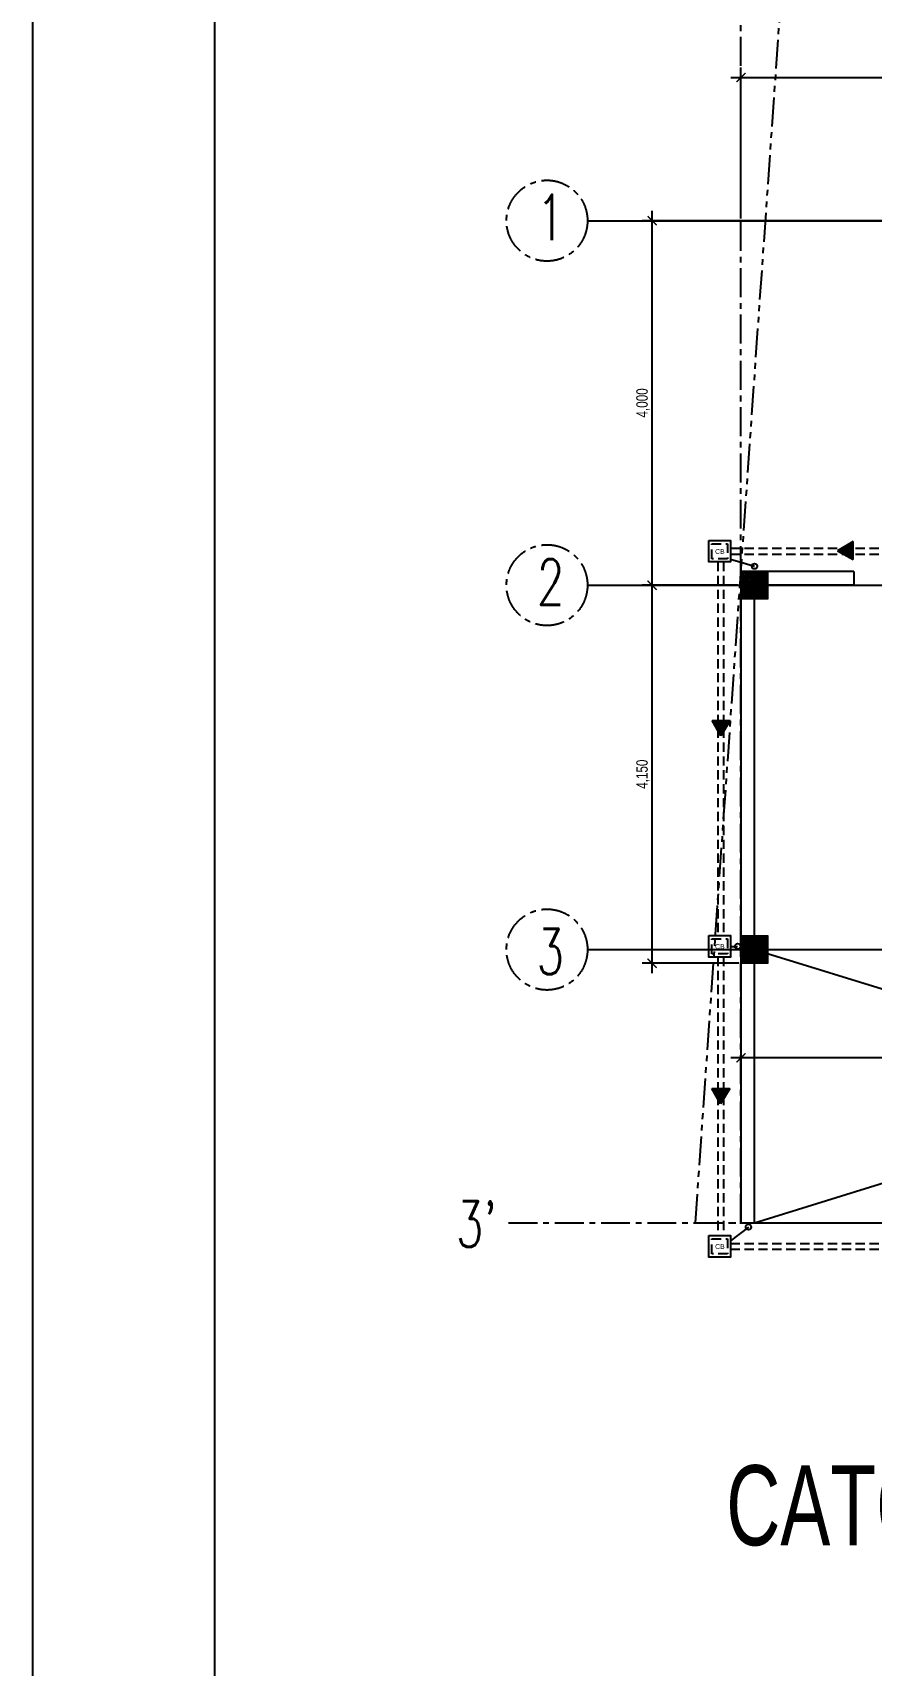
# Model space of a CAD drawing. Header units: millimetres. Extents: x -248340 to 456025, y 261499 to 1049645.
# Drawn here: x 289355 to 298556, y 323032 to 340952 of the extents above; entities that cross this region are included whole.
import ezdxf

# ---------------------------------------------------------------- set-up
doc = ezdxf.new("R2010")
doc.units = ezdxf.units.MM
doc.header["$LTSCALE"] = 8
doc.header["$MEASUREMENT"] = 0
for name, pattern in [('CENTER', [50.8, 31.75, -6.35, 6.35, -6.35]), ('CONTINOUS', [0]), ('HIDDEN', [9.525, 6.35, -3.175]), ('PHANTOM', [63.5, 31.75, -6.35, 6.35, -6.35, 6.35, -6.35])]:
    doc.linetypes.add(name, pattern=pattern)
doc.layers.get('0').update_dxf_attribs({"linetype": 'CONTINUOUS'})
for name, color, linetype, lineweight in [('13. Text', 2, 'CONTINUOUS', 5), ('A-ANNO-DIMS', 211, 'CONTINUOUS', 9), ('DIM', 2, 'CONTINUOUS', 25)]:
    doc.layers.add(name, color=color, linetype=linetype, lineweight=lineweight)
for name, color, linetype in [('ar_grid', 10, 'CENTER'), ('ar_wall', 7, 'CONTINOUS'), ('TEXT', 2, 'CONTINUOUS')]:
    doc.layers.add(name, color=color, linetype=linetype)
doc.layers.add('mv', color=30, linetype='CONTINUOUS', plot=False)
doc.styles.add('ARIAL', font='arial.ttf')
doc.styles.add('EN-SCL-DIM', font='swisscl.ttf')
doc.styles.get("Standard").update_dxf_attribs({"font": 'txt.shx', "width": 0.7, "bigfont": 'extfont.shx'})

# ---------------------------------------------------------------- blocks, each defined once
blk = doc.blocks.new('_ArchTick')
at = {"color": 0, "linetype": 'ByBlock', "const_width": 0.15}
blk.add_lwpolyline([(-0.5, -0.5), (0.5, 0.5)], dxfattribs=at)
blk = doc.blocks.new('SSS')
at = {"layer": 'A-ANNO-DIMS', "ltscale": 1.25, "true_color": 0x939598}
h = blk.add_hatch(dxfattribs=at)
h.set_pattern_fill('ANSI32', color=252, scale=50)
h.set_pattern_definition([(45, (84488.863, 242863.806), (-13.2582521, 13.2582521), []), (45, (84497.702, 242863.806), (-13.2582521, 13.2582521), [])])
h.paths.add_polyline_path([(135009, -107421), (135309, -107421), (135309, -107121), (135009, -107121)])
h = blk.add_hatch(dxfattribs=at)
h.set_pattern_fill('ANSI32', color=252, scale=50)
h.set_pattern_definition([(45, (84488.863, 238863.806), (-13.2582521, 13.2582521), []), (45, (84497.702, 238863.806), (-13.2582521, 13.2582521), [])])
h.paths.add_polyline_path([(135009, -111421), (135309, -111421), (135309, -111121), (135009, -111121)])
at = {"color": 252, "ltscale": 1.25, "true_color": 0x939598}
for p, q in [((133324, -103271), (146515, -103271)), ((136247, -107121), (135009, -107121)), ((133324, -107271), (146515, -107271)), ((136247, -107271), (135159, -107271)), ((133324, -111271), (146515, -111271)), ((135159, -114271), (144765, -111270)), ((135159, -111271), (144915, -114271)), ((135159, -114271), (144765, -114271))]:
    blk.add_line(p, q, dxfattribs=at)
at = {"layer": 'A-ANNO-DIMS', "color": 252, "ltscale": 1.25, "true_color": 0x939598}
for points in [[(135009, -107421), (135309, -107421), (135309, -107121), (135009, -107121)], [(135009, -111421), (135309, -111421), (135309, -111121), (135009, -111121)]]:
    blk.add_lwpolyline(points, close=True, dxfattribs=at)
at = {"layer": 'ar_grid', "ltscale": 1.25}
for p, q in [((135009, -114271), (135009, -94932)), ((132458, -114271), (146515, -114271))]:
    blk.add_line(p, q, dxfattribs=at)
for centre in [(132881, -103271), (132881, -107271), (132881, -111271)]:
    blk.add_circle(centre, 444, dxfattribs=at)
at = {"layer": 'ar_wall', "color": 252, "linetype": 'PHANTOM', "ltscale": 1.25, "true_color": 0x939598}
for q in [(135768, -96271), (135009, -114271)]:
    blk.add_line((134509, -114271), q, dxfattribs=at)
at = {"layer": 'ar_wall', "color": 252, "ltscale": 1.25, "true_color": 0x939598}
for p, q in [((135009, -107121), (135009, -114271)), ((136247, -107121), (136247, -107271)), ((135159, -114271), (135159, -107271)), ((135009, -114271), (135159, -114271))]:
    blk.add_line(p, q, dxfattribs=at)
at = {"layer": 'DIM', "color": 252, "ltscale": 1.25, "true_color": 0x939598}
for p, q in [((135009, -103246), (135009, -101589)), ((135009, -103246), (135009, -101589)), ((134899, -101699), (138619, -101699)), ((134899, -101699), (138619, -101699)), ((134034, -107381), (134034, -103161)), ((138334, -103271), (133924, -103271)), ((134034, -111531), (134034, -107161)), ((134974, -107271), (133924, -107271)), ((134974, -107271), (133924, -107271)), ((134984, -111421), (133924, -111421)), ((135009, -111446), (135009, -112569)), ((138619, -112459), (134899, -112459))]:
    blk.add_line(p, q, dxfattribs=at)
at = {"layer": 'DIM', "color": 252, "ltscale": 1.25, "true_color": 0x939598, "xscale": 100, "yscale": 100, "zscale": 100}
for p, rotation in [((135009, -101699), 180), ((135009, -101699), 180), ((134034, -103271), 90), ((134034, -107271), 90), ((134034, -107271), 270), ((134034, -111421), 270), ((135009, -112459), 180)]:
    blk.add_blockref('_ArchTick', p, dxfattribs=dict(at, rotation=rotation))
at = {"layer": 'ar_grid', "ltscale": 1.25, "char_height": 500, "attachment_point": 1}
for s, insert in [('1', (132770, -102986)), ('2', (132770, -106986)), ('3', (132767, -111042)), ("3'", (131883, -114034))]:
    blk.add_mtext_dynamic_manual_height_columns(s, width=0.401, gutter_width=1, heights=[0], dxfattribs=dict(at, insert=insert))
at = {"layer": 'DIM', "color": 252, "ltscale": 1.25, "true_color": 0x939598, "char_height": 125, "attachment_point": 5, "rotation": 90, "style": 'EN-SCL-DIM'}
for s, insert in [('\\A1;4,000', (133935, -105271)), ('\\A1;4,150', (133935, -109346))]:
    blk.add_mtext(s, dxfattribs=dict(at, insert=insert))

msp = doc.modelspace()

# ---------------------------------------------------------------- hatches: boundary and pattern name
at = {"ltscale": 1.25}
h = msp.add_hatch(color=5, dxfattribs=at)
h.dxf.hatch_style = 1
h.paths.add_polyline_path([(298355.038, 335168.587), (298355.038, 335366.262), (298186.263, 335265.009)])
h = msp.add_hatch(color=5, dxfattribs=at)
h.dxf.hatch_style = 1
h.paths.add_polyline_path([(296904.816, 333232.782), (297006.069, 333401.556), (296808.394, 333401.556)])
h = msp.add_hatch(color=5, dxfattribs=at)
h.dxf.hatch_style = 1
h.paths.add_polyline_path([(296901.612, 329193.921), (297002.865, 329362.695), (296805.19, 329362.695)])

# ---------------------------------------------------------------- linework, layer by layer
at = {"color": 252, "linetype": 'HIDDEN', "ltscale": 2, "true_color": 0x939598}
for p, q in [((297012.022, 335292.212), (299415.401, 335292.212)), ((296870.261, 335142.022), (296870.261, 331040.707)), ((296935.286, 335142.022), (296935.286, 331040.707)), ((297012.022, 335227.187), (299415.401, 335227.187)), ((296870.261, 330805.617), (296870.261, 327747.792)), ((296935.286, 330805.617), (296935.286, 327747.792)), ((297012.022, 327662.892), (300409.251, 327662.892)), ((297012.022, 327597.868), (300409.251, 327597.868))]:
    msp.add_line(p, q, dxfattribs=at)
at = {"color": 1, "ltscale": 1.25}
for p, q in [((298355.038, 335366.262), (298186.263, 335265.009)), ((298355.038, 335168.587), (298355.038, 335366.262)), ((298186.263, 335265.009), (298355.038, 335168.587)), ((296904.816, 333232.782), (296808.394, 333401.556)), ((296808.394, 333401.556), (297006.069, 333401.556)), ((297006.069, 333401.556), (296904.816, 333232.782)), ((296901.612, 329193.921), (296805.19, 329362.695)), ((296805.19, 329362.695), (297002.865, 329362.695)), ((297002.865, 329362.695), (296901.612, 329193.921))]:
    msp.add_line(p, q, dxfattribs=at)
at = {"color": 5, "ltscale": 1.25}
for p, q in [((297012.022, 335172.696), (297274.332, 335095.536)), ((297012.022, 330923.162), (297089.111, 330923.162)), ((297207.375, 327842.606), (297012.022, 327689.391))]:
    msp.add_line(p, q, dxfattribs=at)
for points in [[(296771.931, 335377.111), (297012.022, 335377.111), (297012.022, 335142.022), (296771.931, 335142.022)], [(296771.931, 331040.707), (297012.022, 331040.707), (297012.022, 330805.617), (296771.931, 330805.617)], [(296771.931, 327747.792), (297012.022, 327747.792), (297012.022, 327512.702), (296771.931, 327512.702)]]:
    msp.add_lwpolyline(points, close=True, dxfattribs=at)
at = {"color": 252, "linetype": 'HIDDEN', "ltscale": 2, "true_color": 0x939598}
for points in [[(296806.943, 335342.098), (296977.008, 335342.098), (296977.008, 335177.035), (296806.943, 335177.035)], [(296806.943, 331005.693), (296977.008, 331005.693), (296977.008, 330840.631), (296806.943, 330840.631)], [(296806.943, 327712.778), (296977.008, 327712.778), (296977.008, 327547.716), (296806.943, 327547.716)]]:
    msp.add_lwpolyline(points, close=True, dxfattribs=at)
at = {"color": 5, "ltscale": 1.25}
for centre in [(297274.332, 335095.536), (297089.111, 330923.162), (297207.375, 327842.606)]:
    msp.add_circle(centre, 29.87, dxfattribs=at)
at = {"layer": 'mv', "color": 6}
for p, q in [((289354.998, 292259.811), (289354.998, 351659.811)), ((291354.998, 294259.811), (291354.998, 349659.811))]:
    msp.add_line(p, q, dxfattribs=at)

# ---------------------------------------------------------------- block references
at = {"color": 1, "lineweight": 30}
msp.add_blockref('SSS', (162116.489, 442158.703), dxfattribs=at)

# ---------------------------------------------------------------- texts
at = {"layer": '13. Text', "char_height": 53.7404, "width": 1375.41527, "attachment_point": 1, "style": 'ARIAL'}
for insert in [(296841.957, 335284.332), (296841.957, 330947.928), (296841.957, 327655.013)]:
    msp.add_mtext('CB', dxfattribs=dict(at, insert=insert))
at = {"layer": 'TEXT', "insert": (293049.003, 325227.751), "char_height": 878.18348, "width": 19250.01317, "attachment_point": 1}
msp.add_mtext('\\pxqc;{\\fFranklin Gothic Heavy|b0|i0|c0|p34;CATCH BASIN PLAN LAYOUT\\P\\H0.56936x;GROUND FLOOR}', dxfattribs=at)

doc.saveas('drawing.dxf')
